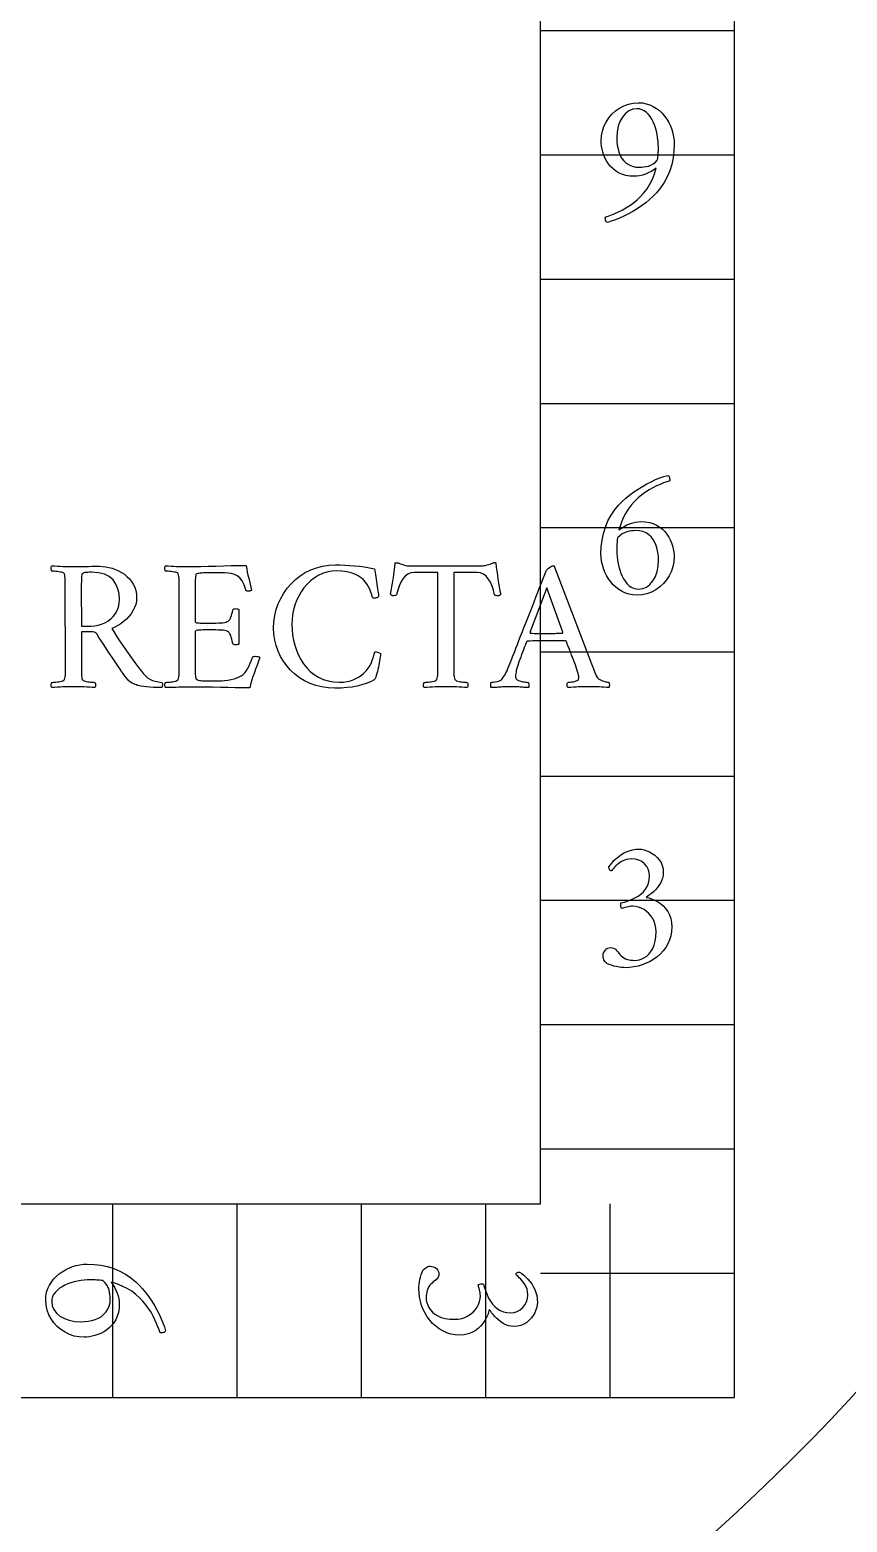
# Model space of a CAD drawing. Header units: millimetres. Extents: x -50 to 50, y -50 to 64.
# Drawn here: x 12.11 to 24.68, y -24.87 to -1.9 of the extents above; entities that cross this region are included whole.
import ezdxf

# ---------------------------------------------------------------- set-up
doc = ezdxf.new("R2010")
doc.units = ezdxf.units.MM
for name, color, linetype in [('CUT_OUTER', 1, 'Continuous'), ('ENGRAVE', 7, 'Continuous'), ('TEXT', 5, 'Continuous')]:
    doc.layers.add(name, color=color, linetype=linetype)

msp = doc.modelspace()

# ---------------------------------------------------------------- linework, layer by layer
at = {"layer": 'CUT_OUTER'}
msp.add_arc((0, -0.0002), 49.9998, 177.11535, 4.43206, dxfattribs=at)
at = {"layer": 'ENGRAVE'}
for points in [[(-22.95, 0), (-22.95, -22.95), (22.95, -22.95), (22.95, 0)], [(-19.9665, 0), (-19.9665, -19.9665), (19.9665, -19.9665), (19.9665, 0)], [(22.95, -1.9125), (19.9665, -1.9125)], [(22.95, -3.825), (19.9665, -3.825)], [(22.95, -5.7375), (19.9665, -5.7375)], [(22.95, -7.65), (19.9665, -7.65)], [(22.95, -9.5625), (19.9665, -9.5625)], [(22.95, -11.475), (19.9665, -11.475)], [(22.95, -13.3875), (19.9665, -13.3875)], [(22.95, -15.3), (19.9665, -15.3)], [(22.95, -17.2125), (19.9665, -17.2125)], [(22.95, -19.125), (19.9665, -19.125)], [(13.3875, -22.95), (13.3875, -19.9665)], [(15.3, -22.95), (15.3, -19.9665)], [(17.2125, -22.95), (17.2125, -19.9665)], [(19.125, -22.95), (19.125, -19.9665)], [(21.0375, -22.95), (21.0375, -19.9665)], [(22.95, -21.0375), (19.9665, -21.0375)]]:
    msp.add_lwpolyline(points, dxfattribs=at)
for radius in [49, 49, 47.6875, 45.25, 45.25, 43.325, 39.75, 39.75, 37.65, 33.75, 33.75]:
    msp.add_circle((0, 0), radius, dxfattribs=at)
at = {"layer": 'TEXT'}
for points in [[(20.9616, -4.7789), (21.0079, -4.7631), (21.0573, -4.7443), (21.1097, -4.7226), (21.1652, -4.6981), (21.2223, -4.6699), (21.2796, -4.6375), (21.3371, -4.6006), (21.3947, -4.5595), (21.4511, -4.5134), (21.5048, -4.4617), (21.5558, -4.4044), (21.6041, -4.3415), (21.648, -4.2723), (21.686, -4.1961), (21.718, -4.1128), (21.7441, -4.0225), (21.7066, -4.0511), (21.6665, -4.0762), (21.6236, -4.098), (21.5781, -4.1163), (21.5325, -4.1308), (21.4896, -4.1412), (21.4495, -4.1474), (21.4121, -4.1495), (21.3414, -4.1461), (21.2767, -4.1358), (21.218, -4.1187), (21.1652, -4.0947), (21.1179, -4.0653), (21.0757, -4.0322), (21.0385, -3.9953), (21.0064, -3.9546), (20.979, -3.9115), (20.9559, -3.8673), (20.9371, -3.822), (20.9227, -3.7756), (20.9119, -3.7299), (20.9043, -3.6865), (20.8997, -3.6454), (20.8981, -3.6067), (20.9029, -3.5289), (20.9173, -3.4544), (20.9412, -3.3831), (20.9746, -3.3151), (21.0162, -3.2518), (21.0645, -3.1949), (21.1194, -3.1443), (21.1811, -3.1), (21.2478, -3.064), (21.3182, -3.0383), (21.3922, -3.0228), (21.4698, -3.0177), (21.5318, -3.0212), (21.5907, -3.0318), (21.6466, -3.0494), (21.6993, -3.074), (21.7487, -3.1044), (21.7943, -3.1393), (21.836, -3.1788), (21.874, -3.2227), (21.9079, -3.2702), (21.9375, -3.3205), (21.9628, -3.3735), (21.9837, -3.4291), (22.0002, -3.4861), (22.0119, -3.5428), (22.0189, -3.5994), (22.0213, -3.6558), (22.017, -3.7626), (22.0043, -3.8666), (21.9831, -3.9676), (21.9534, -4.0658), (21.9152, -4.1594), (21.8686, -4.247), (21.8135, -4.3283), (21.7499, -4.4036), (21.6986, -4.4574), (21.643, -4.509), (21.5831, -4.5584), (21.5189, -4.6057), (21.4522, -4.6502), (21.385, -4.6912), (21.3172, -4.7289), (21.2489, -4.7631), (21.1815, -4.7935), (21.1165, -4.8197), (21.0538, -4.8418), (20.9934, -4.8598), (20.9842, -4.8576), (20.9768, -4.8511), (20.9712, -4.8403), (20.9674, -4.8251), (20.9649, -4.8092), (20.9631, -4.7963), (20.962, -4.7861), (20.9616, -4.7789)], [(21.7672, -3.8983), (21.7699, -3.875), (21.7722, -3.8514), (21.7742, -3.8274), (21.7758, -3.803), (21.7771, -3.7785), (21.778, -3.754), (21.7786, -3.7294), (21.7787, -3.7049), (21.7775, -3.6567), (21.7737, -3.6074), (21.7674, -3.5571), (21.7585, -3.5056), (21.7472, -3.4546), (21.7333, -3.4053), (21.7168, -3.3579), (21.6979, -3.3122), (21.6762, -3.2695), (21.6517, -3.231), (21.6243, -3.1966), (21.594, -3.1664), (21.5609, -3.1418), (21.5254, -3.1242), (21.4873, -3.1136), (21.4467, -3.1101), (21.3831, -3.118), (21.3251, -3.1419), (21.2727, -3.1816), (21.2258, -3.2371), (21.1873, -3.3046), (21.1598, -3.3801), (21.1433, -3.4634), (21.1378, -3.5547), (21.1399, -3.6131), (21.1464, -3.6699), (21.1573, -3.725), (21.1724, -3.7785), (21.1924, -3.8286), (21.2179, -3.8734), (21.2487, -3.913), (21.285, -3.9474), (21.3271, -3.9752), (21.3752, -3.995), (21.4296, -4.0069), (21.49, -4.0109), (21.5211, -4.0097), (21.5539, -4.0062), (21.5883, -4.0004), (21.6243, -3.9922), (21.6608, -3.9793), (21.6968, -3.9593), (21.7323, -3.9323), (21.7672, -3.8983)], [(21.5044, -9.4655), (21.5751, -9.4689), (21.6398, -9.4792), (21.6985, -9.4963), (21.7513, -9.5203), (21.7986, -9.5497), (21.8408, -9.5828), (21.878, -9.6197), (21.9101, -9.6604), (21.9376, -9.7035), (21.961, -9.7477), (21.9802, -9.793), (21.9953, -9.8394), (22.0066, -9.8851), (22.0148, -9.9285), (22.0196, -9.9696), (22.0213, -10.0083), (22.0165, -10.0849), (22.0021, -10.1588), (21.9782, -10.23), (21.9448, -10.2984), (21.9032, -10.3623), (21.8552, -10.4197), (21.8008, -10.4706), (21.7398, -10.515), (21.6734, -10.551), (21.603, -10.5767), (21.5284, -10.5921), (21.4496, -10.5973), (21.3876, -10.5938), (21.3287, -10.5832), (21.2728, -10.5656), (21.2201, -10.541), (21.1707, -10.5106), (21.1251, -10.4756), (21.0834, -10.4362), (21.0454, -10.3923), (21.0114, -10.3447), (20.9815, -10.2945), (20.9558, -10.2415), (20.9342, -10.1858), (20.9172, -10.1289), (20.905, -10.0722), (20.8977, -10.0156), (20.8952, -9.9592), (20.8996, -9.8524), (20.9126, -9.7484), (20.9342, -9.6474), (20.9645, -9.5492), (21.0031, -9.4555), (21.0497, -9.368), (21.1042, -9.2866), (21.1666, -9.2114), (21.2191, -9.1576), (21.2753, -9.106), (21.3353, -9.0566), (21.3991, -9.0093), (21.4651, -8.9647), (21.5319, -8.9234), (21.5994, -8.8853), (21.6676, -8.8505), (21.735, -8.8196), (21.8, -8.7935), (21.8627, -8.772), (21.9231, -8.7552), (21.9323, -8.7573), (21.9397, -8.7635), (21.9453, -8.7739), (21.9491, -8.7884), (21.9516, -8.8038), (21.9534, -8.8169), (21.9545, -8.8277), (21.9549, -8.836), (21.9086, -8.8519), (21.8592, -8.8707), (21.8068, -8.8923), (21.7513, -8.9169), (21.6942, -8.945), (21.6369, -8.9775), (21.5794, -9.0143), (21.5218, -9.0555), (21.4655, -9.1016), (21.4121, -9.1533), (21.3615, -9.2106), (21.3139, -9.2735), (21.2704, -9.3427), (21.2323, -9.4189), (21.1997, -9.5022), (21.1724, -9.5925), (21.211, -9.5639), (21.2518, -9.5387), (21.2948, -9.517), (21.3399, -9.4987), (21.3848, -9.4841), (21.4272, -9.4738), (21.4671, -9.4675), (21.5044, -9.4655)], [(21.1493, -9.7167), (21.1466, -9.7399), (21.1443, -9.7636), (21.1423, -9.7876), (21.1407, -9.8119), (21.1394, -9.8365), (21.1385, -9.861), (21.1379, -9.8856), (21.1378, -9.9101), (21.139, -9.9583), (21.1428, -10.0076), (21.1491, -10.0579), (21.158, -10.1093), (21.1694, -10.1604), (21.1836, -10.2097), (21.2005, -10.2571), (21.2201, -10.3028), (21.2423, -10.3455), (21.2673, -10.384), (21.295, -10.4184), (21.3254, -10.4486), (21.3585, -10.4732), (21.394, -10.4908), (21.4321, -10.5014), (21.4727, -10.5049), (21.5375, -10.4969), (21.5961, -10.4731), (21.6486, -10.4334), (21.695, -10.3778), (21.7329, -10.3104), (21.76, -10.2349), (21.7762, -10.1516), (21.7816, -10.0602), (21.7794, -10.0007), (21.7726, -9.9433), (21.7613, -9.8881), (21.7455, -9.835), (21.7249, -9.7856), (21.699, -9.7412), (21.6678, -9.7019), (21.6315, -9.6676), (21.5894, -9.6398), (21.5413, -9.6199), (21.4869, -9.608), (21.4265, -9.6041), (21.3954, -9.6052), (21.3626, -9.6087), (21.3282, -9.6146), (21.2922, -9.6228), (21.2557, -9.6357), (21.2197, -9.6557), (21.1842, -9.6826), (21.1493, -9.7167)], [(19.0555, -10.1469), (19.0741, -10.146), (19.0952, -10.1433), (19.1188, -10.1387), (19.145, -10.1324), (19.1706, -10.1254), (19.1926, -10.1187), (19.211, -10.1124), (19.2258, -10.1064), (19.2365, -10.1014), (19.2453, -10.0978), (19.2524, -10.0956), (19.2576, -10.0949), (19.2621, -10.0953), (19.267, -10.0963), (19.2722, -10.0981), (19.2778, -10.1007), (19.2853, -10.1651), (19.2933, -10.2284), (19.3019, -10.2907), (19.311, -10.3519), (19.3207, -10.4119), (19.3309, -10.471), (19.3416, -10.5289), (19.3529, -10.5857), (19.3495, -10.5888), (19.3449, -10.5922), (19.3393, -10.596), (19.3327, -10.6002), (19.3251, -10.6038), (19.3168, -10.6059), (19.3078, -10.6067), (19.298, -10.6059), (19.2836, -10.605), (19.272, -10.6023), (19.2634, -10.5978), (19.2576, -10.5915), (19.2408, -10.5209), (19.2193, -10.4565), (19.1932, -10.3982), (19.1623, -10.3461), (19.1266, -10.3031), (19.0858, -10.2725), (19.04, -10.2541), (18.9891, -10.2479), (18.6311, -10.2479), (18.6311, -11.6858), (18.6312, -11.717), (18.6314, -11.7471), (18.6319, -11.7762), (18.6325, -11.8041), (18.6339, -11.8303), (18.6365, -11.854), (18.6404, -11.8751), (18.6455, -11.8937), (18.6506, -11.9007), (18.6599, -11.9074), (18.6737, -11.9137), (18.6917, -11.9196), (18.7122, -11.925), (18.7332, -11.9294), (18.7548, -11.9329), (18.7769, -11.9355), (18.7975, -11.9374), (18.8148, -11.9388), (18.8286, -11.9396), (18.839, -11.9398), (18.8428, -11.9467), (18.8458, -11.9557), (18.8479, -11.9669), (18.8491, -11.9803), (18.849, -11.9936), (18.8473, -12.0048), (18.8439, -12.0138), (18.839, -12.0207), (18.7961, -12.0179), (18.7541, -12.0153), (18.7131, -12.0128), (18.6729, -12.0106), (18.633, -12.0087), (18.5925, -12.0073), (18.5514, -12.0065), (18.5098, -12.0063), (18.4692, -12.0065), (18.4282, -12.0073), (18.3869, -12.0087), (18.3452, -12.0106), (18.3032, -12.0128), (18.2608, -12.0153), (18.218, -12.0179), (18.1749, -12.0207), (18.1699, -12.0138), (18.1666, -12.0048), (18.1649, -11.9936), (18.1648, -11.9803), (18.1659, -11.9669), (18.168, -11.9557), (18.171, -11.9467), (18.1749, -11.9398), (18.1853, -11.9396), (18.1994, -11.9388), (18.2171, -11.9374), (18.2384, -11.9355), (18.2612, -11.9329), (18.2835, -11.9294), (18.3053, -11.925), (18.3265, -11.9196), (18.345, -11.9137), (18.3586, -11.9074), (18.3673, -11.9007), (18.3712, -11.8937), (18.3764, -11.8751), (18.3802, -11.854), (18.3829, -11.8303), (18.3842, -11.8041), (18.3848, -11.7762), (18.3853, -11.7471), (18.3856, -11.717), (18.3857, -11.6858), (18.3857, -10.2479), (18.0219, -10.2479), (17.971, -10.2541), (17.9251, -10.2725), (17.8844, -10.3031), (17.8486, -10.3461), (17.8176, -10.3982), (17.7909, -10.4565), (17.7685, -10.5209), (17.7505, -10.5915), (17.7447, -10.5978), (17.736, -10.6023), (17.7245, -10.605), (17.71, -10.6059), (17.7004, -10.6067), (17.6916, -10.6059), (17.6838, -10.6038), (17.6768, -10.6002), (17.6708, -10.596), (17.6656, -10.5922), (17.6614, -10.5888), (17.6581, -10.5857), (17.6693, -10.5289), (17.6797, -10.471), (17.6895, -10.4119), (17.6985, -10.3519), (17.707, -10.2907), (17.7151, -10.2284), (17.7228, -10.1651), (17.7302, -10.1007), (17.7378, -10.0984), (17.7461, -10.0974), (17.7551, -10.0977), (17.7649, -10.0992), (17.7745, -10.1015), (17.7829, -10.1039), (17.7903, -10.1065), (17.7967, -10.1093), (17.811, -10.1152), (17.8281, -10.1212), (17.8478, -10.1275), (17.8703, -10.1339), (17.8933, -10.1396), (17.9147, -10.1436), (17.9344, -10.146), (17.9526, -10.1469)], [(13.1799, -10.1526), (13.2279, -10.1546), (13.2766, -10.1606), (13.3261, -10.1705), (13.3763, -10.1844), (13.4258, -10.2021), (13.4733, -10.2234), (13.5189, -10.2483), (13.5625, -10.2768), (13.603, -10.309), (13.6394, -10.345), (13.6716, -10.3848), (13.6996, -10.4284), (13.7224, -10.4757), (13.7386, -10.5269), (13.7484, -10.5818), (13.7516, -10.6406), (13.7481, -10.6907), (13.7375, -10.7402), (13.7199, -10.7889), (13.6953, -10.8369), (13.6652, -10.8831), (13.6311, -10.9264), (13.593, -10.9668), (13.5509, -11.0044), (13.5065, -11.0379), (13.4611, -11.0665), (13.4148, -11.0899), (13.3676, -11.1083), (13.4048, -11.1691), (13.4412, -11.2274), (13.477, -11.2832), (13.512, -11.3364), (13.547, -11.3883), (13.5827, -11.44), (13.6192, -11.4915), (13.6563, -11.5429), (13.6949, -11.5955), (13.7357, -11.6508), (13.7787, -11.7088), (13.8238, -11.7695), (13.8547, -11.8074), (13.8869, -11.8402), (13.9204, -11.868), (13.9552, -11.8908), (13.9933, -11.909), (14.0371, -11.9232), (14.0864, -11.9335), (14.1414, -11.9398), (14.1461, -11.9469), (14.1486, -11.9565), (14.149, -11.9685), (14.1472, -11.9832), (14.1445, -11.9974), (14.1421, -12.0084), (14.1401, -12.0162), (14.1385, -12.0207), (14.0707, -12.0201), (14.0089, -12.0182), (13.9531, -12.015), (13.9032, -12.0106), (13.8594, -12.0053), (13.822, -11.9994), (13.7909, -11.993), (13.766, -11.986), (13.7502, -11.9795), (13.7314, -11.9712), (13.7097, -11.9614), (13.6852, -11.95), (13.6594, -11.9352), (13.6339, -11.9157), (13.6089, -11.8912), (13.5841, -11.8619), (13.5737, -11.8476), (13.5596, -11.828), (13.5419, -11.8029), (13.5206, -11.7724), (13.4964, -11.7374), (13.4701, -11.6988), (13.4416, -11.6565), (13.4109, -11.6107), (13.3786, -11.5622), (13.3452, -11.5122), (13.3108, -11.4605), (13.2752, -11.4071), (13.2395, -11.3533), (13.2045, -11.3), (13.1702, -11.2472), (13.1366, -11.1949), (13.1225, -11.1798), (13.1034, -11.169), (13.0792, -11.1625), (13.05, -11.1603), (12.9027, -11.1603), (12.9027, -11.6858), (12.9027, -11.6901), (12.9027, -11.6944), (12.9027, -11.6988), (12.9027, -11.7031), (12.9027, -11.7074), (12.9027, -11.7118), (12.9027, -11.7161), (12.9027, -11.7204), (12.9028, -11.7472), (12.9031, -11.7727), (12.9036, -11.797), (12.9042, -11.82), (12.9054, -11.8414), (12.9074, -11.8608), (12.9104, -11.8782), (12.9143, -11.8937), (12.9194, -11.9007), (12.9287, -11.9074), (12.9424, -11.9137), (12.9605, -11.9196), (12.9811, -11.925), (13.0024, -11.9294), (13.0244, -11.9329), (13.0471, -11.9355), (13.0684, -11.9374), (13.0861, -11.9388), (13.1002, -11.9396), (13.1106, -11.9398), (13.1145, -11.9467), (13.1175, -11.9557), (13.1196, -11.9669), (13.1207, -11.9803), (13.1206, -11.9936), (13.1189, -12.0048), (13.1156, -12.0138), (13.1106, -12.0207), (13.0678, -12.0179), (13.0258, -12.0153), (12.9848, -12.0128), (12.9446, -12.0106), (12.9046, -12.0087), (12.8641, -12.0073), (12.8231, -12.0065), (12.7815, -12.0063), (12.7409, -12.0065), (12.6999, -12.0073), (12.6586, -12.0087), (12.6169, -12.0106), (12.5749, -12.0128), (12.5325, -12.0153), (12.4897, -12.0179), (12.4466, -12.0207), (12.4416, -12.0138), (12.4383, -12.0048), (12.4365, -11.9936), (12.4365, -11.9803), (12.4376, -11.9669), (12.4397, -11.9557), (12.4427, -11.9467), (12.4466, -11.9398), (12.457, -11.9396), (12.4711, -11.9388), (12.4888, -11.9374), (12.5101, -11.9355), (12.5329, -11.9329), (12.5552, -11.9294), (12.5769, -11.925), (12.5981, -11.9196), (12.6166, -11.9137), (12.6303, -11.9074), (12.639, -11.9007), (12.6429, -11.8937), (12.648, -11.8751), (12.6519, -11.854), (12.6545, -11.8303), (12.6559, -11.8041), (12.6565, -11.7762), (12.657, -11.7471), (12.6572, -11.717), (12.6573, -11.6858), (12.6544, -10.4818), (12.6544, -10.4505), (12.6541, -10.4201), (12.6536, -10.3906), (12.653, -10.362), (12.6516, -10.3352), (12.649, -10.3111), (12.6452, -10.2897), (12.64, -10.271), (12.6361, -10.2629), (12.6274, -10.2559), (12.6138, -10.2499), (12.5953, -10.245), (12.5741, -10.241), (12.5527, -10.2374), (12.5308, -10.2345), (12.5086, -10.232), (12.488, -10.2301), (12.4707, -10.2288), (12.4569, -10.228), (12.4466, -10.2277), (12.4427, -10.2208), (12.4397, -10.2118), (12.4376, -10.2006), (12.4365, -10.1873), (12.4365, -10.1739), (12.4383, -10.1627), (12.4416, -10.1537), (12.4466, -10.1469), (12.4896, -10.1484), (12.5321, -10.1501), (12.5741, -10.152), (12.6155, -10.1541), (12.6565, -10.156), (12.6974, -10.1573), (12.7381, -10.1581), (12.7786, -10.1584), (12.8213, -10.1582), (12.8656, -10.1577), (12.9115, -10.1568), (12.9591, -10.1555), (13.0091, -10.1543), (13.0626, -10.1534), (13.1196, -10.1528), (13.1799, -10.1526)], [(13.4889, -10.6666), (13.4826, -10.5783), (13.464, -10.4984), (13.4328, -10.4267), (13.3893, -10.3634), (13.3311, -10.3116), (13.2561, -10.2746), (13.1643, -10.2524), (13.0558, -10.245), (13.0411, -10.2452), (13.0229, -10.2457), (13.0014, -10.2467), (12.9764, -10.2479), (12.9525, -10.2504), (12.9341, -10.2551), (12.9214, -10.262), (12.9143, -10.271), (12.9092, -10.2863), (12.9053, -10.306), (12.9027, -10.3303), (12.9013, -10.3591), (12.9007, -10.3902), (12.9002, -10.4215), (12.9, -10.453), (12.8999, -10.4847), (12.9027, -11.0737), (13.0529, -11.0737), (13.1071, -11.0705), (13.1601, -11.061), (13.2118, -11.0452), (13.2622, -11.0231), (13.3098, -10.9954), (13.3528, -10.9625), (13.3913, -10.9246), (13.4253, -10.8817), (13.4531, -10.8341), (13.473, -10.7824), (13.4849, -10.7266), (13.4889, -10.6666)], [(14.5312, -10.1584), (14.6333, -10.1579), (14.7405, -10.1562), (14.8527, -10.1535), (14.97, -10.1497), (15.0891, -10.146), (15.2068, -10.1433), (15.323, -10.1416), (15.4378, -10.1411), (15.4455, -10.1934), (15.4544, -10.2436), (15.4643, -10.2916), (15.4753, -10.3374), (15.4867, -10.3825), (15.4977, -10.4284), (15.5083, -10.4749), (15.5186, -10.5222), (15.5101, -10.5285), (15.4991, -10.533), (15.4856, -10.5357), (15.4695, -10.5366), (15.4529, -10.5354), (15.4406, -10.5316), (15.4327, -10.5253), (15.4291, -10.5164), (15.4037, -10.439), (15.3735, -10.3771), (15.3387, -10.3307), (15.2992, -10.2999), (15.2555, -10.2797), (15.2082, -10.2652), (15.1573, -10.2566), (15.1028, -10.2537), (14.8603, -10.2537), (14.8498, -10.2538), (14.8358, -10.2541), (14.8181, -10.2545), (14.7968, -10.2551), (14.7741, -10.2561), (14.752, -10.2577), (14.7307, -10.2597), (14.7102, -10.2624), (14.6921, -10.2658), (14.6784, -10.2703), (14.669, -10.2759), (14.664, -10.2826), (14.6601, -10.2981), (14.6571, -10.3158), (14.655, -10.3356), (14.6539, -10.3576), (14.6532, -10.3809), (14.6528, -10.4045), (14.6525, -10.4285), (14.6524, -10.4529), (14.6524, -10.4625), (14.6524, -10.471), (14.6524, -10.4784), (14.6524, -10.4847), (14.6524, -11.0102), (14.6548, -11.0154), (14.6618, -11.0195), (14.6735, -11.0226), (14.69, -11.0246), (14.7093, -11.0259), (14.7297, -11.0268), (14.7511, -11.0273), (14.7737, -11.0275), (14.9209, -11.0275), (14.9687, -11.0271), (15.0108, -11.026), (15.0474, -11.0242), (15.0783, -11.0217), (15.1046, -11.0179), (15.127, -11.0123), (15.1457, -11.0049), (15.1606, -10.9957), (15.1729, -10.9843), (15.1837, -10.9705), (15.1931, -10.954), (15.201, -10.9351), (15.2084, -10.9131), (15.2162, -10.8874), (15.2243, -10.8582), (15.2328, -10.8254), (15.2364, -10.8165), (15.2443, -10.8102), (15.2566, -10.8064), (15.2732, -10.8052), (15.2892, -10.8061), (15.3028, -10.8088), (15.3138, -10.8133), (15.3223, -10.8196), (15.3223, -11.3508), (15.3151, -11.3559), (15.3049, -11.3595), (15.292, -11.3617), (15.2761, -11.3624), (15.2604, -11.3611), (15.2479, -11.3573), (15.2387, -11.351), (15.2328, -11.3422), (15.2231, -11.3046), (15.2144, -11.2725), (15.2065, -11.2461), (15.1996, -11.2253), (15.1932, -11.2087), (15.1873, -11.1949), (15.1817, -11.1841), (15.1765, -11.1762), (15.1711, -11.1699), (15.1653, -11.1643), (15.1589, -11.1591), (15.1519, -11.1545), (15.1424, -11.1492), (15.1281, -11.1448), (15.1092, -11.1413), (15.0855, -11.1386), (15.0589, -11.1366), (15.031, -11.135), (15.0019, -11.1338), (14.9715, -11.1329), (14.9409, -11.1322), (14.9112, -11.1318), (14.8824, -11.1315), (14.8545, -11.1314), (14.8351, -11.1315), (14.8145, -11.1318), (14.7925, -11.1322), (14.7694, -11.1329), (14.7464, -11.1338), (14.725, -11.135), (14.7052, -11.1366), (14.6871, -11.1386), (14.6719, -11.1414), (14.6611, -11.1455), (14.6546, -11.1508), (14.6524, -11.1574), (14.6524, -11.6944), (14.6524, -11.6977), (14.6524, -11.7016), (14.6524, -11.7063), (14.6524, -11.7118), (14.6525, -11.7334), (14.6528, -11.758), (14.6532, -11.7854), (14.6539, -11.8157), (14.6552, -11.844), (14.6578, -11.8655), (14.6617, -11.8801), (14.6669, -11.8879), (14.6821, -11.897), (14.699, -11.9041), (14.7175, -11.9093), (14.7376, -11.9124), (14.7615, -11.9143), (14.7914, -11.9157), (14.8272, -11.9165), (14.869, -11.9168), (15.0047, -11.9168), (15.055, -11.9155), (15.105, -11.9117), (15.1546, -11.9054), (15.2039, -11.8965), (15.2505, -11.8854), (15.292, -11.872), (15.3284, -11.8565), (15.3598, -11.8388), (15.3912, -11.8163), (15.419, -11.7894), (15.4432, -11.7579), (15.4637, -11.7219), (15.4823, -11.6828), (15.5006, -11.6421), (15.5184, -11.5998), (15.5359, -11.5558), (15.5406, -11.5483), (15.5489, -11.5429), (15.5608, -11.5396), (15.5764, -11.5385), (15.6002, -11.5396), (15.6197, -11.5429), (15.6348, -11.5483), (15.6456, -11.5558), (15.625, -11.6145), (15.6034, -11.6749), (15.581, -11.7372), (15.5576, -11.8013), (15.5358, -11.8639), (15.5182, -11.9218), (15.5048, -11.975), (15.4955, -12.0236), (15.3816, -12.0232), (15.2681, -12.0221), (15.155, -12.0203), (15.0422, -12.0178), (14.926, -12.0153), (14.8026, -12.0135), (14.6719, -12.0124), (14.534, -12.012), (14.4862, -12.0123), (14.4409, -12.0131), (14.3982, -12.0145), (14.3579, -12.0164), (14.3186, -12.0183), (14.2785, -12.0196), (14.2377, -12.0204), (14.1962, -12.0207), (14.1913, -12.0138), (14.1879, -12.0048), (14.1862, -11.9936), (14.1861, -11.9803), (14.1873, -11.9669), (14.1894, -11.9557), (14.1924, -11.9467), (14.1962, -11.9398), (14.2067, -11.9396), (14.2208, -11.9388), (14.2385, -11.9374), (14.2598, -11.9355), (14.2826, -11.9329), (14.3049, -11.9294), (14.3266, -11.925), (14.3478, -11.9196), (14.3663, -11.9137), (14.3799, -11.9074), (14.3887, -11.9007), (14.3926, -11.8937), (14.3977, -11.8751), (14.4016, -11.854), (14.4042, -11.8303), (14.4056, -11.8041), (14.4062, -11.7762), (14.4066, -11.7471), (14.4069, -11.717), (14.407, -11.6858), (14.407, -10.4818), (14.4069, -10.4505), (14.4066, -10.4201), (14.4062, -10.3906), (14.4056, -10.362), (14.4042, -10.3352), (14.4016, -10.3111), (14.3977, -10.2897), (14.3926, -10.271), (14.3887, -10.2629), (14.3799, -10.2559), (14.3663, -10.2499), (14.3478, -10.245), (14.3266, -10.241), (14.3049, -10.2374), (14.2826, -10.2345), (14.2598, -10.232), (14.2385, -10.2301), (14.2208, -10.2288), (14.2067, -10.228), (14.1962, -10.2277), (14.1924, -10.2208), (14.1894, -10.2118), (14.1873, -10.2006), (14.1861, -10.1873), (14.1862, -10.1739), (14.1879, -10.1627), (14.1913, -10.1537), (14.1962, -10.1469), (14.2394, -10.1484), (14.2821, -10.1501), (14.3245, -10.152), (14.3666, -10.1541), (14.4083, -10.156), (14.4496, -10.1573), (14.4906, -10.1581), (14.5312, -10.1584)], [(16.8121, -10.1324), (16.8822, -10.1331), (16.9539, -10.1353), (17.0273, -10.1389), (17.1023, -10.144), (17.1783, -10.1512), (17.2549, -10.1613), (17.3321, -10.1743), (17.4098, -10.1902), (17.4104, -10.1939), (17.4123, -10.205), (17.4154, -10.2235), (17.4199, -10.2494), (17.425, -10.2802), (17.4303, -10.3136), (17.4358, -10.3495), (17.4415, -10.3879), (17.4472, -10.4267), (17.4527, -10.4637), (17.458, -10.4989), (17.4632, -10.5323), (17.4676, -10.5615), (17.4708, -10.5839), (17.4726, -10.5997), (17.4733, -10.6088), (17.4733, -10.6146), (17.4704, -10.6204), (17.4646, -10.6261), (17.456, -10.6319), (17.4457, -10.637), (17.435, -10.6406), (17.424, -10.6427), (17.4126, -10.6435), (17.4029, -10.6429), (17.3939, -10.6413), (17.3856, -10.6386), (17.378, -10.6348), (17.3741, -10.6168), (17.3683, -10.5944), (17.3604, -10.5677), (17.3506, -10.5366), (17.3376, -10.5031), (17.3203, -10.4688), (17.2986, -10.4338), (17.2726, -10.3981), (17.2413, -10.3633), (17.2037, -10.3313), (17.1597, -10.302), (17.1095, -10.2753), (17.0517, -10.2532), (16.9853, -10.2374), (16.9103, -10.228), (16.8265, -10.2248), (16.7504, -10.2292), (16.6778, -10.2425), (16.6089, -10.2646), (16.5436, -10.2956), (16.4823, -10.334), (16.4256, -10.3786), (16.3733, -10.4293), (16.3256, -10.4861), (16.2828, -10.5476), (16.2455, -10.6124), (16.2135, -10.6805), (16.187, -10.7517), (16.1662, -10.8247), (16.1513, -10.8979), (16.1423, -10.9713), (16.1394, -11.0448), (16.1422, -11.1267), (16.1506, -11.2079), (16.1645, -11.2884), (16.1841, -11.3682), (16.2094, -11.4457), (16.2404, -11.5194), (16.2772, -11.5893), (16.3198, -11.6555), (16.3682, -11.7164), (16.4223, -11.7709), (16.4822, -11.8189), (16.5479, -11.8604), (16.6195, -11.8939), (16.697, -11.9178), (16.7804, -11.9322), (16.8698, -11.937), (16.9324, -11.9344), (16.99, -11.9269), (17.0428, -11.9142), (17.0907, -11.8965), (17.1343, -11.8754), (17.1741, -11.8525), (17.2101, -11.8278), (17.2423, -11.8013), (17.2813, -11.7626), (17.3145, -11.7219), (17.3419, -11.6789), (17.3636, -11.6338), (17.3809, -11.589), (17.3953, -11.5472), (17.4069, -11.5082), (17.4155, -11.4721), (17.4395, -11.4714), (17.4625, -11.475), (17.4843, -11.4829), (17.505, -11.4952), (17.5044, -11.5078), (17.5025, -11.5255), (17.4994, -11.5483), (17.4949, -11.5761), (17.4896, -11.607), (17.4837, -11.6392), (17.4773, -11.6727), (17.4704, -11.7074), (17.463, -11.7418), (17.4552, -11.7742), (17.4471, -11.8046), (17.4386, -11.833), (17.4302, -11.8579), (17.422, -11.8778), (17.4143, -11.8926), (17.4069, -11.9023), (17.3471, -11.9321), (17.2834, -11.9579), (17.2158, -11.9797), (17.1441, -11.9976), (17.0674, -12.0115), (16.9846, -12.0214), (16.8956, -12.0274), (16.8005, -12.0294), (16.6988, -12.0248), (16.6013, -12.0109), (16.5082, -11.9879), (16.4194, -11.9557), (16.3358, -11.9155), (16.2581, -11.8684), (16.1864, -11.8144), (16.1206, -11.7536), (16.0614, -11.687), (16.0094, -11.6158), (15.9647, -11.5398), (15.9272, -11.4591), (15.8975, -11.3748), (15.8763, -11.2877), (15.8635, -11.1979), (15.8593, -11.1054), (15.8637, -11.0074), (15.877, -10.9123), (15.8991, -10.8204), (15.93, -10.7315), (15.9689, -10.6466), (16.0149, -10.5666), (16.0678, -10.4914), (16.1278, -10.4212), (16.1943, -10.357), (16.2668, -10.3002), (16.3452, -10.2509), (16.4295, -10.2089), (16.5189, -10.1755), (16.6125, -10.1516), (16.7102, -10.1372), (16.8121, -10.1324)], [(19.5088, -11.6194), (19.5105, -11.6149), (19.5157, -11.6017), (19.5242, -11.5796), (19.5362, -11.5486), (19.5511, -11.5101), (19.5683, -11.4653), (19.5879, -11.4141), (19.6098, -11.3566), (19.6338, -11.2943), (19.6593, -11.2285), (19.6865, -11.1593), (19.7152, -11.0867), (19.7449, -11.0118), (19.7748, -10.9358), (19.8048, -10.8588), (19.8351, -10.7806), (19.8651, -10.7027), (19.8946, -10.6265), (19.9236, -10.5519), (19.952, -10.4789), (19.9793, -10.4089), (20.005, -10.3432), (20.0291, -10.2818), (20.0516, -10.2248), (20.0591, -10.2129), (20.07, -10.2003), (20.0844, -10.1869), (20.1021, -10.1728), (20.1204, -10.1602), (20.1364, -10.1512), (20.15, -10.1458), (20.1613, -10.144), (20.1639, -10.1441), (20.166, -10.1443), (20.1675, -10.1448), (20.1685, -10.1454), (20.1695, -10.1462), (20.1711, -10.1472), (20.1731, -10.1484), (20.1758, -10.1497), (20.7503, -11.6569), (20.7786, -11.7312), (20.8001, -11.7868), (20.8147, -11.8236), (20.8225, -11.8417), (20.8314, -11.857), (20.8438, -11.8713), (20.8596, -11.8844), (20.8788, -11.8965), (20.8997, -11.9073), (20.9207, -11.9164), (20.9416, -11.9239), (20.9625, -11.9297), (20.9816, -11.9342), (20.9968, -11.9373), (21.0083, -11.9392), (21.0159, -11.9398), (21.0208, -11.9481), (21.0239, -11.9583), (21.0251, -11.9704), (21.0246, -11.9846), (21.0232, -11.9982), (21.0217, -12.0088), (21.0203, -12.0163), (21.0188, -12.0207), (20.978, -12.0179), (20.9394, -12.0153), (20.903, -12.0128), (20.8687, -12.0106), (20.8339, -12.0087), (20.7958, -12.0073), (20.7545, -12.0065), (20.7099, -12.0063), (20.6629, -12.0065), (20.62, -12.0073), (20.5813, -12.0087), (20.5468, -12.0106), (20.5122, -12.0128), (20.4735, -12.0153), (20.4306, -12.0179), (20.3836, -12.0207), (20.3787, -12.0138), (20.3753, -12.0048), (20.3736, -11.9936), (20.3735, -11.9803), (20.3749, -11.9669), (20.3775, -11.9557), (20.3814, -11.9467), (20.3865, -11.9398), (20.4013, -11.9392), (20.4197, -11.9373), (20.4417, -11.9342), (20.4674, -11.9297), (20.4926, -11.9242), (20.5136, -11.9178), (20.5302, -11.9105), (20.5424, -11.9023), (20.5475, -11.8955), (20.5511, -11.8864), (20.5533, -11.8752), (20.554, -11.8619), (20.5528, -11.8466), (20.5493, -11.8269), (20.5434, -11.8026), (20.5352, -11.7738), (20.5252, -11.7418), (20.5139, -11.7078), (20.5014, -11.6718), (20.4876, -11.6338), (20.4731, -11.5951), (20.4587, -11.5569), (20.4443, -11.5193), (20.4298, -11.4822), (20.416, -11.447), (20.4035, -11.4151), (20.3922, -11.3864), (20.3822, -11.361), (20.374, -11.3401), (20.3681, -11.3252), (20.3646, -11.3163), (20.3634, -11.3133), (20.3631, -11.313), (20.362, -11.3119), (20.3602, -11.3101), (20.3576, -11.3075), (20.3548, -11.305), (20.3519, -11.3032), (20.349, -11.3021), (20.3461, -11.3018), (20.3232, -11.3005), (20.2977, -11.2996), (20.2698, -11.2991), (20.2393, -11.2989), (20.2081, -11.2989), (20.1779, -11.2989), (20.1489, -11.2989), (20.1209, -11.2989), (20.1137, -11.2989), (20.1065, -11.2989), (20.0992, -11.2989), (20.092, -11.2989), (20.085, -11.2989), (20.0783, -11.2989), (20.072, -11.2989), (20.066, -11.2989), (20.0244, -11.299), (19.9859, -11.2992), (19.9507, -11.2997), (19.9188, -11.3003), (19.8863, -11.3013), (19.8495, -11.3028), (19.8083, -11.3049), (19.7629, -11.3075), (19.7613, -11.3078), (19.7593, -11.3086), (19.7569, -11.31), (19.7542, -11.3119), (19.7517, -11.3138), (19.7499, -11.3151), (19.7488, -11.3159), (19.7484, -11.3162), (19.7471, -11.3198), (19.743, -11.3306), (19.7363, -11.3487), (19.7268, -11.3739), (19.7154, -11.4042), (19.703, -11.4371), (19.6894, -11.4727), (19.6748, -11.5111), (19.6601, -11.5502), (19.6463, -11.588), (19.6334, -11.6245), (19.6214, -11.6598), (19.6096, -11.6944), (19.6001, -11.7262), (19.593, -11.7551), (19.5882, -11.781), (19.585, -11.8043), (19.5828, -11.8251), (19.5814, -11.8433), (19.581, -11.859), (19.5838, -11.8741), (19.5922, -11.8875), (19.6062, -11.8993), (19.6257, -11.9095), (19.6483, -11.9181), (19.6712, -11.9251), (19.6945, -11.9304), (19.7181, -11.9341), (19.7397, -11.9366), (19.7567, -11.9384), (19.7693, -11.9395), (19.7773, -11.9398), (19.78, -11.9443), (19.7824, -11.9518), (19.7843, -11.9623), (19.786, -11.9759), (19.7869, -11.9901), (19.7867, -12.0023), (19.7854, -12.0125), (19.7831, -12.0207), (19.7566, -12.0192), (19.7322, -12.0178), (19.7097, -12.0164), (19.6892, -12.0149), (19.6698, -12.0135), (19.6503, -12.012), (19.6308, -12.0106), (19.6113, -12.0091), (19.5903, -12.0079), (19.5662, -12.007), (19.539, -12.0064), (19.5088, -12.0063), (19.4783, -12.0064), (19.4503, -12.007), (19.4249, -12.0079), (19.402, -12.0091), (19.3803, -12.0106), (19.3587, -12.012), (19.337, -12.0135), (19.3153, -12.0149), (19.2923, -12.0164), (19.2663, -12.0178), (19.2374, -12.0192), (19.2056, -12.0207), (19.2031, -12.0163), (19.2013, -12.0088), (19.2002, -11.9982), (19.1999, -11.9846), (19.2002, -11.9704), (19.2013, -11.9583), (19.2031, -11.9481), (19.2056, -11.9398), (19.2209, -11.939), (19.2406, -11.9366), (19.2649, -11.9325), (19.2937, -11.9269), (19.3221, -11.9194), (19.3453, -11.9099), (19.3633, -11.8984), (19.376, -11.885), (19.3968, -11.8567), (19.416, -11.8269), (19.4336, -11.7954), (19.4496, -11.7623), (19.4647, -11.7279), (19.4796, -11.6926), (19.4943, -11.6564), (19.5088, -11.6194)], [(20.0603, -10.4847), (19.8033, -11.1718), (19.8034, -11.1722), (19.8037, -11.1733), (19.8041, -11.1751), (19.8047, -11.1776), (19.8056, -11.1801), (19.8065, -11.1819), (19.8077, -11.183), (19.8091, -11.1834), (19.8379, -11.1847), (19.8693, -11.1859), (19.9035, -11.1869), (19.9404, -11.1877), (19.9768, -11.1883), (20.0094, -11.1888), (20.0382, -11.1891), (20.0631, -11.1892), (20.0955, -11.189), (20.1263, -11.1884), (20.1555, -11.1875), (20.183, -11.1863), (20.2103, -11.1848), (20.2389, -11.1834), (20.2688, -11.1819), (20.2999, -11.1805), (20.3025, -11.18), (20.3046, -11.1787), (20.3061, -11.1764), (20.3071, -11.1733), (20.3078, -11.1701), (20.3082, -11.1679), (20.3085, -11.1665), (20.3086, -11.1661)], [(21.4842, -14.5071), (21.5212, -14.5098), (21.56, -14.5176), (21.6006, -14.5307), (21.643, -14.549), (21.6848, -14.5724), (21.7235, -14.6006), (21.7592, -14.6337), (21.7917, -14.6717), (21.8189, -14.7143), (21.8383, -14.7612), (21.8499, -14.8125), (21.8538, -14.868), (21.851, -14.9119), (21.8426, -14.9539), (21.8286, -14.9942), (21.8091, -15.0326), (21.7856, -15.0689), (21.76, -15.1026), (21.7322, -15.1339), (21.7022, -15.1625), (21.672, -15.1885), (21.6434, -15.2116), (21.6164, -15.2318), (21.5911, -15.2492), (21.6322, -15.2576), (21.6748, -15.2715), (21.7188, -15.2908), (21.7643, -15.3156), (21.8088, -15.3456), (21.8498, -15.3809), (21.8875, -15.4214), (21.9217, -15.4672), (21.9501, -15.5181), (21.9704, -15.5743), (21.9826, -15.6358), (21.9866, -15.7025), (21.9827, -15.7729), (21.9711, -15.84), (21.9517, -15.9036), (21.9245, -15.9638), (21.891, -16.0201), (21.8524, -16.072), (21.8087, -16.1197), (21.76, -16.163), (21.7072, -16.2017), (21.6513, -16.2355), (21.5924, -16.2645), (21.5304, -16.2886), (21.4666, -16.3075), (21.4019, -16.3211), (21.3366, -16.3292), (21.2706, -16.3319), (21.2414, -16.3309), (21.2089, -16.3279), (21.1729, -16.323), (21.1334, -16.316), (21.0933, -16.3069), (21.0551, -16.2954), (21.0189, -16.2816), (20.9847, -16.2655), (20.9782, -16.2597), (20.9703, -16.251), (20.9609, -16.2395), (20.9501, -16.2251), (20.94, -16.209), (20.9328, -16.1926), (20.9284, -16.1758), (20.927, -16.1587), (20.9293, -16.1298), (20.936, -16.1038), (20.9473, -16.0807), (20.9631, -16.0605), (20.9818, -16.0441), (21.0017, -16.0323), (21.0229, -16.0253), (21.0454, -16.0229), (21.0727, -16.0257), (21.097, -16.0341), (21.1182, -16.0481), (21.1363, -16.0677), (21.153, -16.0894), (21.1699, -16.1099), (21.1869, -16.1291), (21.2042, -16.1471), (21.2254, -16.1658), (21.2486, -16.1814), (21.2737, -16.1939), (21.3009, -16.2034), (21.329, -16.2104), (21.3568, -16.2153), (21.3845, -16.2183), (21.4121, -16.2193), (21.4497, -16.2167), (21.4875, -16.2088), (21.5255, -16.1957), (21.5636, -16.1774), (21.6004, -16.1531), (21.634, -16.1218), (21.6646, -16.0838), (21.6921, -16.0388), (21.7149, -15.9864), (21.7311, -15.9259), (21.7408, -15.8572), (21.7441, -15.7804), (21.7408, -15.7244), (21.7311, -15.6718), (21.7149, -15.6226), (21.6921, -15.5769), (21.6642, -15.5351), (21.6326, -15.4978), (21.5971, -15.4651), (21.5579, -15.4368), (21.5161, -15.4141), (21.473, -15.3979), (21.4287, -15.3881), (21.3832, -15.3849), (21.36, -15.3858), (21.3366, -15.3885), (21.3131, -15.393), (21.2893, -15.3993), (21.2669, -15.406), (21.2471, -15.4116), (21.2301, -15.4161), (21.2157, -15.4195), (21.2081, -15.4074), (21.2027, -15.3942), (21.1995, -15.38), (21.1984, -15.3647), (21.1988, -15.3553), (21.1998, -15.3473), (21.2016, -15.3408), (21.2042, -15.3358), (21.2598, -15.3212), (21.3139, -15.3033), (21.3666, -15.2822), (21.4178, -15.2578), (21.4659, -15.2299), (21.5091, -15.1983), (21.5475, -15.1628), (21.581, -15.1236), (21.6081, -15.08), (21.6275, -15.0315), (21.6392, -14.9782), (21.643, -14.92), (21.6382, -14.8661), (21.6235, -14.8168), (21.5992, -14.7722), (21.5651, -14.7323), (21.5234, -14.6995), (21.4763, -14.676), (21.4238, -14.662), (21.3659, -14.6573), (21.3225, -14.6599), (21.2821, -14.6677), (21.2446, -14.6808), (21.2099, -14.6991), (21.1785, -14.7203), (21.1504, -14.7417), (21.1258, -14.7636), (21.1046, -14.7858), (21.0866, -14.8061), (21.0717, -14.8222), (21.0599, -14.8342), (21.0511, -14.8421), (21.0454, -14.8408), (21.0396, -14.837), (21.0338, -14.8307), (21.028, -14.8219), (21.023, -14.8117), (21.0194, -14.8016), (21.0172, -14.7915), (21.0165, -14.7814), (21.0397, -14.7485), (21.0659, -14.7161), (21.0953, -14.6843), (21.1277, -14.6529), (21.1629, -14.6232), (21.2009, -14.5959), (21.2416, -14.5712), (21.285, -14.549), (21.331, -14.5307), (21.3796, -14.5176), (21.4306, -14.5098), (21.4842, -14.5071)], [(13.4845, -21.5044), (13.4811, -21.5751), (13.4708, -21.6398), (13.4537, -21.6985), (13.4297, -21.7513), (13.4003, -21.7986), (13.3672, -21.8408), (13.3303, -21.878), (13.2896, -21.9101), (13.2465, -21.9376), (13.2023, -21.961), (13.157, -21.9802), (13.1106, -21.9953), (13.0649, -22.0066), (13.0215, -22.0148), (12.9804, -22.0196), (12.9417, -22.0213), (12.8651, -22.0165), (12.7912, -22.0021), (12.72, -21.9782), (12.6516, -21.9448), (12.5877, -21.9032), (12.5303, -21.8552), (12.4794, -21.8008), (12.435, -21.7398), (12.399, -21.6734), (12.3733, -21.603), (12.3579, -21.5284), (12.3527, -21.4496), (12.3562, -21.3876), (12.3668, -21.3287), (12.3844, -21.2728), (12.409, -21.2201), (12.4394, -21.1707), (12.4744, -21.1251), (12.5138, -21.0834), (12.5577, -21.0454), (12.6053, -21.0114), (12.6555, -20.9815), (12.7085, -20.9558), (12.7642, -20.9342), (12.8211, -20.9172), (12.8778, -20.905), (12.9344, -20.8977), (12.9908, -20.8952), (13.0976, -20.8996), (13.2016, -20.9126), (13.3026, -20.9342), (13.4008, -20.9645), (13.4945, -21.0031), (13.582, -21.0497), (13.6634, -21.1042), (13.7386, -21.1666), (13.7924, -21.2191), (13.844, -21.2753), (13.8934, -21.3353), (13.9407, -21.3991), (13.9853, -21.4651), (14.0266, -21.5319), (14.0647, -21.5994), (14.0995, -21.6676), (14.1304, -21.735), (14.1565, -21.8), (14.178, -21.8627), (14.1948, -21.9231), (14.1927, -21.9323), (14.1865, -21.9397), (14.1761, -21.9453), (14.1616, -21.9491), (14.1462, -21.9516), (14.1331, -21.9534), (14.1223, -21.9545), (14.114, -21.9549), (14.0981, -21.9086), (14.0793, -21.8592), (14.0577, -21.8068), (14.0331, -21.7513), (14.005, -21.6942), (13.9725, -21.6369), (13.9357, -21.5794), (13.8945, -21.5218), (13.8484, -21.4655), (13.7967, -21.4121), (13.7394, -21.3615), (13.6765, -21.3139), (13.6073, -21.2704), (13.5311, -21.2323), (13.4478, -21.1997), (13.3575, -21.1724), (13.3861, -21.211), (13.4113, -21.2518), (13.433, -21.2948), (13.4513, -21.3399), (13.4659, -21.3848), (13.4762, -21.4272), (13.4825, -21.4671), (13.4845, -21.5044)], [(19.9179, -21.4842), (19.9152, -21.5212), (19.9074, -21.56), (19.8943, -21.6006), (19.876, -21.643), (19.8526, -21.6848), (19.8244, -21.7235), (19.7913, -21.7592), (19.7533, -21.7917), (19.7107, -21.8189), (19.6638, -21.8383), (19.6125, -21.8499), (19.557, -21.8538), (19.5131, -21.851), (19.4711, -21.8426), (19.4308, -21.8286), (19.3924, -21.8091), (19.3561, -21.7856), (19.3224, -21.76), (19.2911, -21.7322), (19.2625, -21.7022), (19.2365, -21.672), (19.2134, -21.6434), (19.1932, -21.6164), (19.1758, -21.5911), (19.1674, -21.6322), (19.1535, -21.6748), (19.1342, -21.7188), (19.1094, -21.7643), (19.0794, -21.8088), (19.0441, -21.8498), (19.0036, -21.8875), (18.9578, -21.9217), (18.9069, -21.9501), (18.8507, -21.9704), (18.7892, -21.9826), (18.7225, -21.9866), (18.6521, -21.9827), (18.585, -21.9711), (18.5214, -21.9517), (18.4612, -21.9245), (18.4049, -21.891), (18.353, -21.8524), (18.3053, -21.8087), (18.262, -21.76), (18.2233, -21.7072), (18.1895, -21.6513), (18.1605, -21.5924), (18.1364, -21.5304), (18.1175, -21.4666), (18.1039, -21.4019), (18.0958, -21.3366), (18.0931, -21.2706), (18.0941, -21.2414), (18.0971, -21.2089), (18.102, -21.1729), (18.109, -21.1334), (18.1181, -21.0933), (18.1296, -21.0551), (18.1434, -21.0189), (18.1595, -20.9847), (18.1653, -20.9782), (18.174, -20.9703), (18.1855, -20.9609), (18.1999, -20.9501), (18.216, -20.94), (18.2324, -20.9328), (18.2492, -20.9284), (18.2663, -20.927), (18.2952, -20.9293), (18.3212, -20.936), (18.3443, -20.9473), (18.3645, -20.9631), (18.3809, -20.9818), (18.3927, -21.0017), (18.3997, -21.0229), (18.4021, -21.0454), (18.3993, -21.0727), (18.3909, -21.097), (18.3769, -21.1182), (18.3573, -21.1363), (18.3356, -21.153), (18.3151, -21.1699), (18.2959, -21.1869), (18.2779, -21.2042), (18.2592, -21.2254), (18.2436, -21.2486), (18.2311, -21.2737), (18.2216, -21.3009), (18.2146, -21.329), (18.2097, -21.3568), (18.2067, -21.3845), (18.2057, -21.4121), (18.2083, -21.4497), (18.2162, -21.4875), (18.2293, -21.5255), (18.2476, -21.5636), (18.2719, -21.6004), (18.3032, -21.634), (18.3412, -21.6646), (18.3862, -21.6921), (18.4386, -21.7149), (18.4991, -21.7311), (18.5678, -21.7408), (18.6446, -21.7441), (18.7006, -21.7408), (18.7532, -21.7311), (18.8024, -21.7149), (18.8481, -21.6921), (18.8899, -21.6642), (18.9272, -21.6326), (18.9599, -21.5971), (18.9882, -21.5579), (19.0109, -21.5161), (19.0271, -21.473), (19.0369, -21.4287), (19.0401, -21.3832), (19.0392, -21.36), (19.0365, -21.3366), (19.032, -21.3131), (19.0257, -21.2893), (19.019, -21.2669), (19.0134, -21.2471), (19.0089, -21.2301), (19.0055, -21.2157), (19.0176, -21.2081), (19.0308, -21.2027), (19.045, -21.1995), (19.0603, -21.1984), (19.0697, -21.1988), (19.0777, -21.1998), (19.0842, -21.2016), (19.0892, -21.2042), (19.1038, -21.2598), (19.1217, -21.3139), (19.1428, -21.3666), (19.1672, -21.4178), (19.1951, -21.4659), (19.2267, -21.5091), (19.2622, -21.5475), (19.3014, -21.581), (19.345, -21.6081), (19.3935, -21.6275), (19.4468, -21.6392), (19.505, -21.643), (19.5589, -21.6382), (19.6082, -21.6235), (19.6528, -21.5992), (19.6927, -21.5651), (19.7255, -21.5234), (19.749, -21.4763), (19.763, -21.4238), (19.7677, -21.3659), (19.7651, -21.3225), (19.7573, -21.2821), (19.7442, -21.2446), (19.7259, -21.2099), (19.7047, -21.1785), (19.6833, -21.1504), (19.6614, -21.1258), (19.6392, -21.1046), (19.6189, -21.0866), (19.6028, -21.0717), (19.5908, -21.0599), (19.5829, -21.0511), (19.5842, -21.0454), (19.588, -21.0396), (19.5943, -21.0338), (19.6031, -21.028), (19.6133, -21.023), (19.6234, -21.0194), (19.6335, -21.0172), (19.6436, -21.0165), (19.6765, -21.0397), (19.7089, -21.0659), (19.7407, -21.0953), (19.7721, -21.1277), (19.8018, -21.1629), (19.8291, -21.2009), (19.8538, -21.2416), (19.876, -21.285), (19.8943, -21.331), (19.9074, -21.3796), (19.9152, -21.4306), (19.9179, -21.4842)], [(13.2333, -21.1493), (13.2101, -21.1466), (13.1864, -21.1443), (13.1624, -21.1423), (13.1381, -21.1407), (13.1135, -21.1394), (13.089, -21.1385), (13.0644, -21.1379), (13.0399, -21.1378), (12.9917, -21.139), (12.9424, -21.1428), (12.8921, -21.1491), (12.8407, -21.158), (12.7896, -21.1694), (12.7403, -21.1836), (12.6929, -21.2005), (12.6472, -21.2201), (12.6045, -21.2423), (12.566, -21.2673), (12.5316, -21.295), (12.5014, -21.3254), (12.4768, -21.3585), (12.4592, -21.394), (12.4486, -21.4321), (12.4451, -21.4727), (12.4531, -21.5375), (12.4769, -21.5961), (12.5166, -21.6486), (12.5722, -21.695), (12.6396, -21.7329), (12.7151, -21.76), (12.7984, -21.7762), (12.8898, -21.7816), (12.9493, -21.7794), (13.0067, -21.7726), (13.0619, -21.7613), (13.115, -21.7455), (13.1644, -21.7249), (13.2088, -21.699), (13.2481, -21.6678), (13.2824, -21.6315), (13.3102, -21.5894), (13.3301, -21.5413), (13.342, -21.4869), (13.3459, -21.4265), (13.3448, -21.3954), (13.3413, -21.3626), (13.3354, -21.3282), (13.3272, -21.2922), (13.3143, -21.2557), (13.2943, -21.2197), (13.2674, -21.1842), (13.2333, -21.1493)]]:
    msp.add_lwpolyline(points, close=True, dxfattribs=at)

doc.saveas('drawing.dxf')
